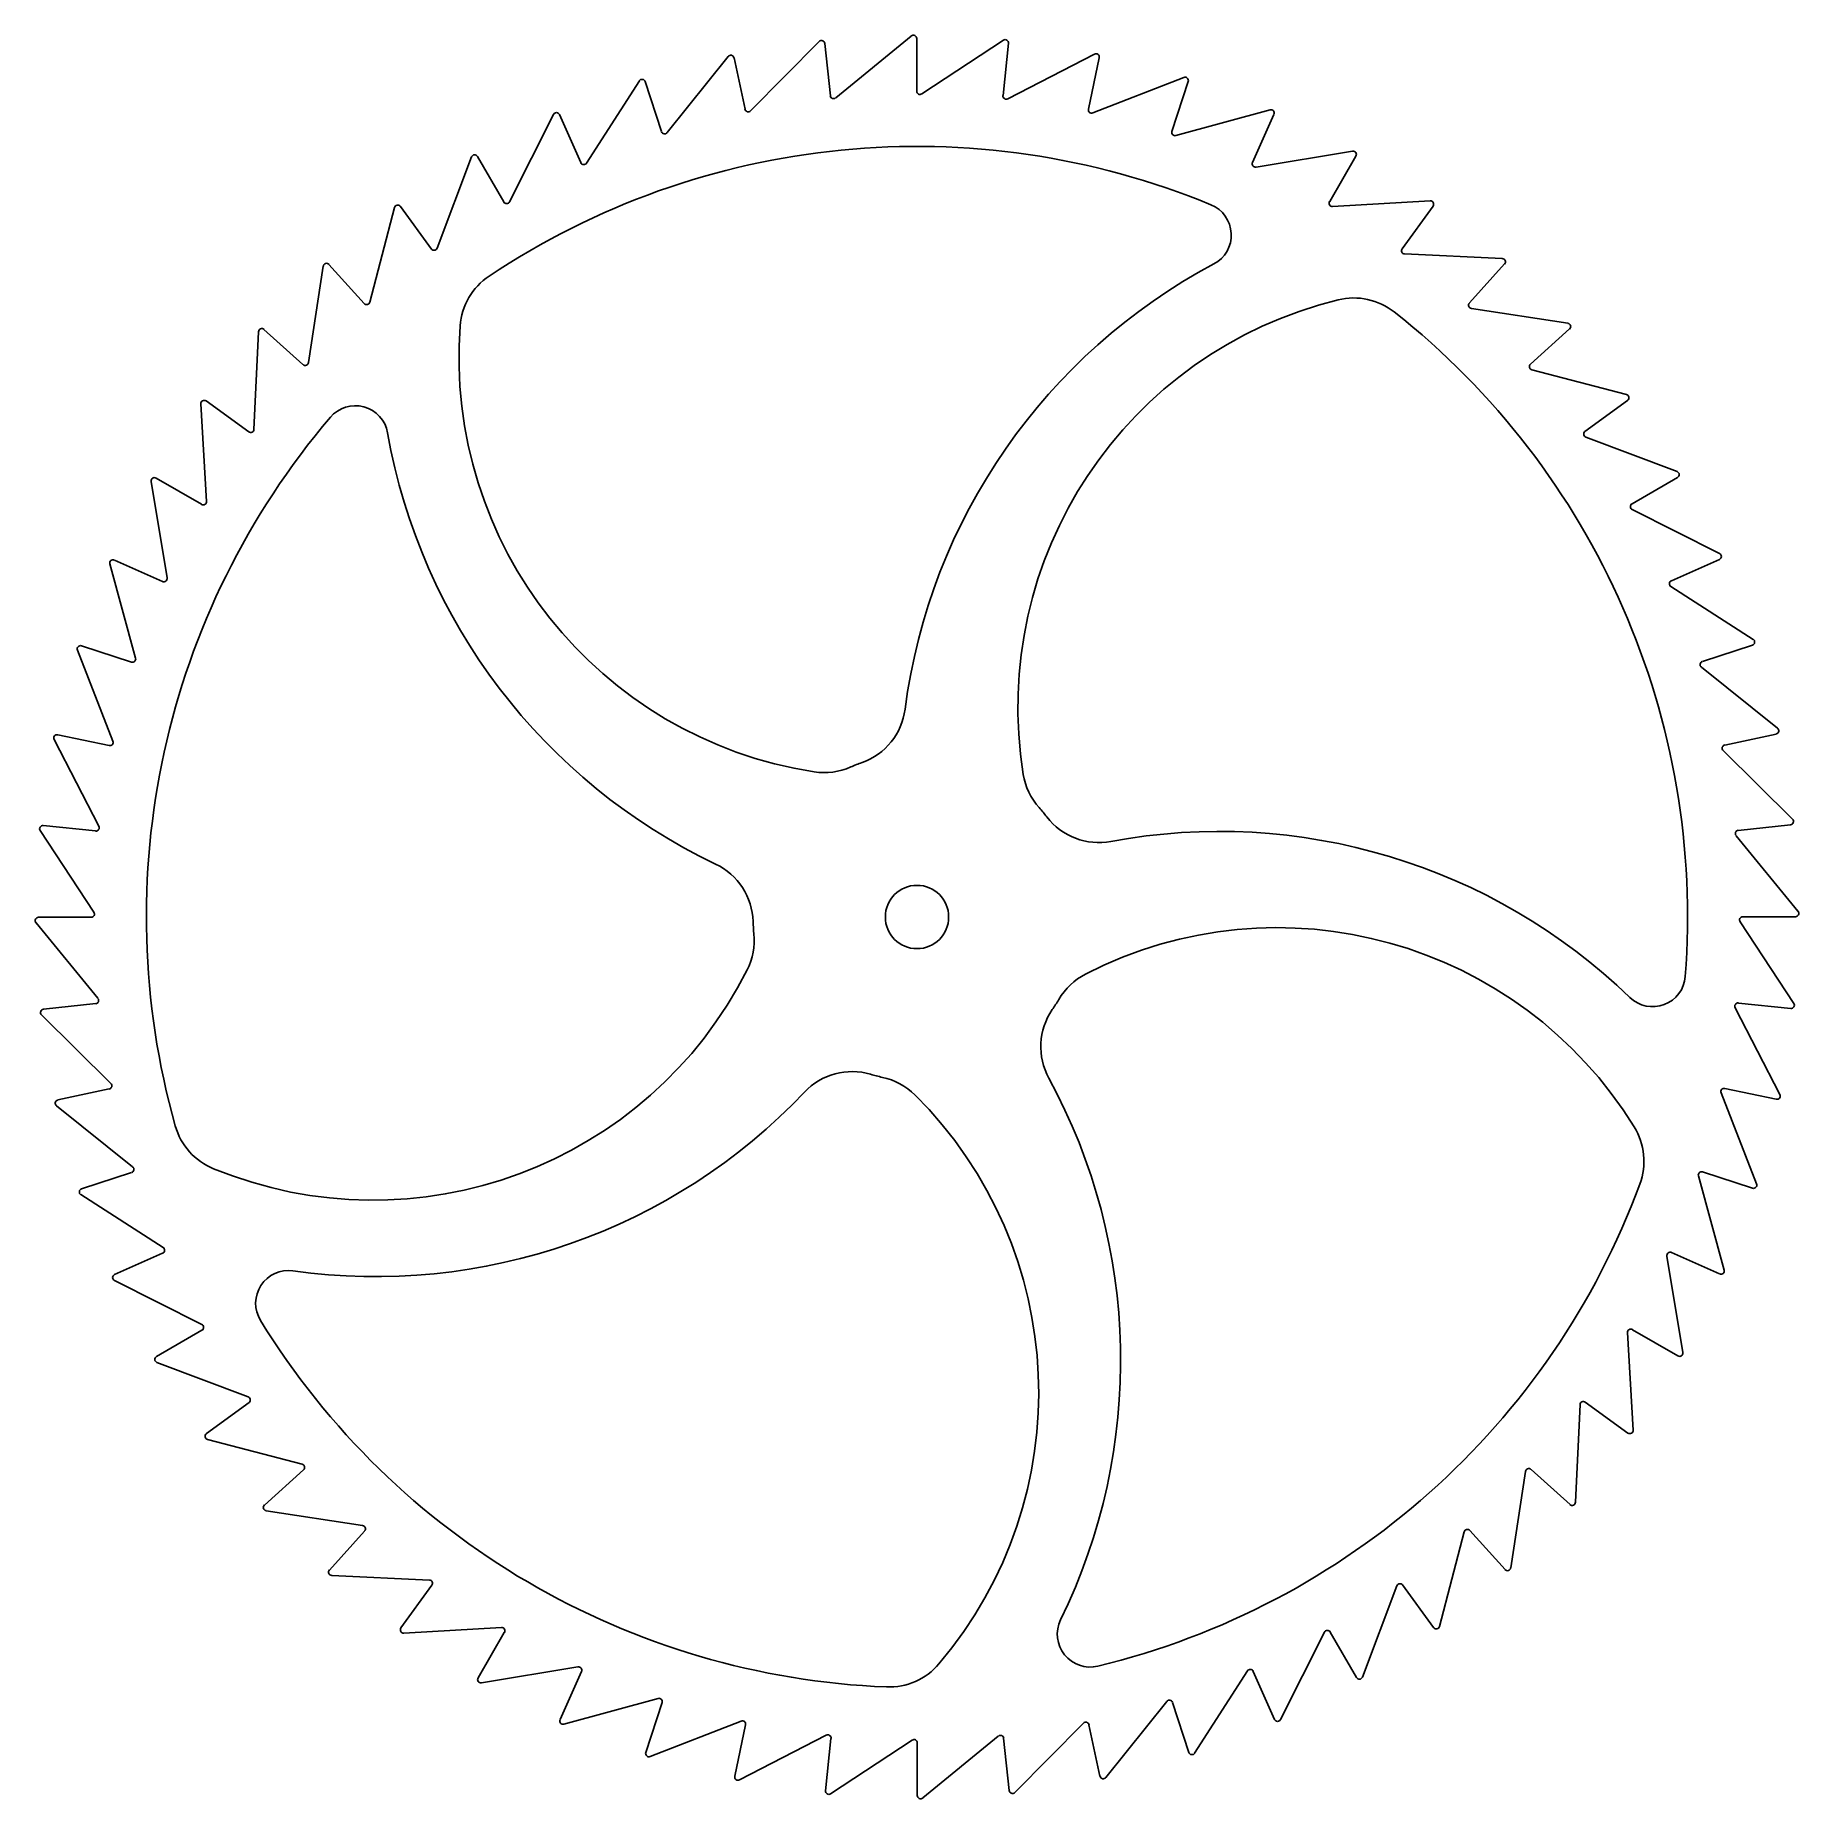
# Model space of a CAD drawing. Header units: millimetres. Extents: x -54 to 54, y -54 to 54.
import ezdxf

# ---------------------------------------------------------------- set-up
doc = ezdxf.new("R2010")
doc.units = ezdxf.units.MM
doc.layers.get('0').update_dxf_attribs({"linetype": 'CONTINUOUS'})

msp = doc.modelspace()

# ---------------------------------------------------------------- linework, layer by layer
for p, q in [((-5.96, 53.4), (-10.15, 49.17)), ((-5.28, 50.09), (-5.62, 53.28)), ((-0.35, 53.73), (-4.96, 49.96)), ((-0.02, 50.37), (-0.02, 53.58)), ((5.27, 53.47), (0.29, 50.2)), ((5.25, 50.1), (5.58, 53.29)), ((-11.51, 52.49), (-15.24, 47.84)), ((-10.49, 49.27), (-11.16, 52.4)), ((10.83, 52.63), (5.54, 49.9)), ((10.45, 49.27), (11.12, 52.41)), ((-16.93, 51), (-20.15, 45.98)), ((-15.58, 47.9), (-16.58, 50.95)), ((16.27, 51.21), (10.72, 49.05)), ((15.55, 47.91), (16.54, 50.96)), ((-22.17, 48.95), (-24.85, 43.62)), ((-20.51, 46.01), (-21.81, 48.94)), ((21.54, 49.23), (15.79, 47.66)), ((20.47, 46.02), (21.77, 48.95)), ((-27.17, 46.36), (-29.27, 40.79)), ((-25.2, 43.61), (-26.81, 46.39)), ((26.57, 46.71), (20.68, 45.74)), ((25.17, 43.63), (26.77, 46.41)), ((-31.86, 43.27), (-33.38, 37.5)), ((-29.62, 40.74), (-31.51, 43.33)), ((31.3, 43.67), (25.35, 43.33)), ((29.59, 40.76), (31.48, 43.36)), ((-33.72, 37.42), (-35.87, 39.8)), ((35.7, 40.16), (29.74, 40.44)), ((33.69, 37.45), (35.84, 39.83)), ((-36.21, 39.7), (-37.11, 33.81)), ((39.7, 36.21), (33.81, 37.11)), ((-40.16, 35.7), (-40.44, 29.74)), ((-37.45, 33.69), (-39.83, 35.84)), ((37.42, 33.72), (39.8, 35.87)), ((43.27, 31.86), (37.5, 33.38)), ((-43.67, 31.3), (-43.33, 25.35)), ((-40.76, 29.59), (-43.36, 31.48)), ((40.74, 29.62), (43.33, 31.51)), ((46.36, 27.17), (40.79, 29.27)), ((-46.71, 26.57), (-45.74, 20.68)), ((-43.63, 25.17), (-46.41, 26.77)), ((43.61, 25.2), (46.39, 26.81)), ((48.95, 22.17), (43.62, 24.85)), ((-49.23, 21.54), (-47.66, 15.79)), ((-46.02, 20.47), (-48.95, 21.77)), ((46.01, 20.51), (48.94, 21.81)), ((51, 16.93), (45.98, 20.15)), ((-51.21, 16.27), (-49.05, 10.72)), ((-47.91, 15.55), (-50.96, 16.54)), ((47.9, 15.58), (50.95, 16.58)), ((52.49, 11.51), (47.84, 15.24)), ((-52.63, 10.83), (-49.9, 5.54)), ((-49.27, 10.45), (-52.41, 11.12)), ((49.27, 10.49), (52.4, 11.16)), ((53.4, 5.96), (49.17, 10.15)), ((-50.1, 5.25), (-53.29, 5.58)), ((50.09, 5.28), (53.28, 5.62)), ((-53.47, 5.27), (-50.2, 0.29)), ((53.73, 0.35), (49.96, 4.96)), ((50.37, 0.02), (53.58, 0.02)), ((-53.73, -0.35), (-49.96, -4.96)), ((-50.37, -0.02), (-53.58, -0.02)), ((53.47, -5.27), (50.2, -0.29)), ((-50.09, -5.28), (-53.28, -5.62)), ((50.1, -5.25), (53.29, -5.58)), ((-53.4, -5.96), (-49.17, -10.15)), ((52.63, -10.83), (49.9, -5.54)), ((-49.27, -10.49), (-52.4, -11.16)), ((51.21, -16.27), (49.05, -10.72)), ((49.27, -10.45), (52.41, -11.12)), ((-52.49, -11.51), (-47.84, -15.24)), ((-47.9, -15.58), (-50.95, -16.58)), ((49.23, -21.54), (47.66, -15.79)), ((47.91, -15.55), (50.96, -16.54)), ((-51, -16.93), (-45.98, -20.15)), ((-46.01, -20.51), (-48.94, -21.81)), ((46.71, -26.57), (45.74, -20.68)), ((46.02, -20.47), (48.95, -21.77)), ((-48.95, -22.17), (-43.62, -24.85)), ((-43.61, -25.2), (-46.39, -26.81)), ((43.67, -31.3), (43.33, -25.35)), ((43.63, -25.17), (46.41, -26.77)), ((-46.36, -27.17), (-40.79, -29.27)), ((-40.74, -29.62), (-43.33, -31.51)), ((40.16, -35.7), (40.44, -29.74)), ((40.76, -29.59), (43.36, -31.48)), ((-43.27, -31.86), (-37.5, -33.38)), ((-37.42, -33.72), (-39.8, -35.87)), ((36.21, -39.7), (37.11, -33.81)), ((37.45, -33.69), (39.83, -35.84)), ((-39.7, -36.21), (-33.81, -37.11)), ((-33.69, -37.45), (-35.84, -39.83)), ((31.86, -43.27), (33.38, -37.5)), ((33.72, -37.42), (35.87, -39.8)), ((-35.7, -40.16), (-29.74, -40.44)), ((-29.59, -40.76), (-31.48, -43.36)), ((27.17, -46.36), (29.27, -40.79)), ((29.62, -40.74), (31.51, -43.33)), ((-31.3, -43.67), (-25.35, -43.33)), ((-25.17, -43.63), (-26.77, -46.41)), ((22.17, -48.95), (24.85, -43.62)), ((25.2, -43.61), (26.81, -46.39)), ((-26.57, -46.71), (-20.68, -45.74)), ((-20.47, -46.02), (-21.77, -48.95)), ((16.93, -51), (20.15, -45.98)), ((20.51, -46.01), (21.81, -48.94)), ((-21.54, -49.23), (-15.79, -47.66)), ((-15.55, -47.91), (-16.54, -50.96)), ((11.51, -52.49), (15.24, -47.84)), ((15.58, -47.9), (16.58, -50.95)), ((-16.27, -51.21), (-10.72, -49.05)), ((-10.45, -49.27), (-11.12, -52.41)), ((5.96, -53.4), (10.15, -49.17)), ((10.49, -49.27), (11.16, -52.4)), ((-10.83, -52.63), (-5.54, -49.9)), ((-5.25, -50.1), (-5.58, -53.29)), ((-5.27, -53.47), (-0.29, -50.2)), ((0.02, -50.37), (0.02, -53.58)), ((0.35, -53.73), (4.96, -49.96)), ((5.28, -50.09), (5.62, -53.28))]:
    msp.add_line(p, q)
for points in [[(17.93, 43.44, 0.250043), (-26.1, 39.09, 0.230622), (-27.86, 36.06, 0.391522), (-6.27, 8.85, 0.143351), (-4.04, 9.15, -0.018535), (-3.35, 9.42, 0.281912), (-0.73, 12.67, -0.242818), (18.11, 39.83, 0.634667)], [(46.86, -3.63, 0.250043), (29.11, 36.9, 0.230622), (25.69, 37.64, 0.391522), (6.48, 8.7, 0.143351), (7.45, 6.67, -0.018535), (7.92, 6.1, 0.281912), (11.83, 4.61, -0.242818), (43.48, -4.91, 0.634667)], [(-35.78, 30.48, 0.250043), (-45.24, -12.74, 0.230622), (-42.91, -15.35, 0.391522), (-10.36, -3.23, 0.143351), (-9.95, -1.02, -0.018535), (-10, -0.28, 0.281912), (-12.28, 3.23, -0.242818), (-32.29, 29.53, 0.634667)], [(11.03, -45.69, 0.250043), (44.09, -16.29, 0.230622), (43.74, -12.8, 0.391522), (10.28, -3.48, 0.143351), (8.65, -5.03, -0.018535), (8.25, -5.65, 0.281912), (8.04, -9.83, -0.242818), (8.76, -42.87, 0.634667)], [(1.34, -45.55, 0.391522), (-0.13, -10.85, 0.143351), (-2.11, -9.78, -0.018535), (-2.83, -9.59, 0.281912), (-6.86, -10.68, -0.242818), (-38.06, -21.58, 0.634667), (-40.04, -24.61, 0.250043), (-1.86, -46.96, 0.230622)]]:
    msp.add_lwpolyline(points, format="xyb", close=True)
msp.add_circle((0, 0), 1.93)
for centre, start, end in [((-5.82, 53.26), 6.0219, 135.2965), ((-0.22, 53.58), 0.0219, 129.2965), ((5.38, 53.31), -5.9781, 123.2965), ((-11.36, 52.36), 12.0219, 141.2965), ((10.92, 52.45), -11.9781, 117.2965), ((-16.77, 50.89), 18.0219, 147.2965), ((16.35, 51.02), -17.9781, 111.2965), ((-5.09, 50.11), 186.0219, 309.2965), ((0.18, 50.37), 180.0219, 303.2965), ((5.44, 50.08), 174.0219, 297.2965), ((-21.99, 48.86), 24.0219, 153.2965), ((-10.3, 49.31), 192.0219, 315.2965), ((10.65, 49.23), 168.0219, 291.2965), ((21.59, 49.04), -23.9781, 105.2965), ((-15.39, 47.96), 198.0219, 321.2965), ((15.74, 47.85), 162.0219, 285.2965), ((-26.98, 46.29), 30.0219, 159.2965), ((26.6, 46.51), -29.9781, 99.2965), ((-20.32, 46.09), 204.0219, 327.2965), ((20.65, 45.94), 156.0219, 279.2965), ((-31.67, 43.22), 36.0219, 165.2965), ((-25.03, 43.71), 210.0219, 333.2965), ((25.34, 43.53), 150.0219, 273.2965), ((31.31, 43.48), -35.9781, 93.2965), ((-36.01, 39.67), 42.0219, 171.2965), ((-29.46, 40.86), 216.0219, 339.2965), ((29.75, 40.64), 144.0219, 267.2965), ((35.69, 39.96), -41.9781, 87.2965), ((-33.57, 37.55), 222.0219, 345.2965), ((33.84, 37.31), 138.0219, 261.2965), ((-39.96, 35.69), 48.0219, 177.2965), ((39.67, 36.01), -47.9781, 81.2965), ((-37.31, 33.84), 228.0219, 351.2965), ((37.55, 33.57), 132.0219, 255.2965), ((-43.48, 31.31), 54.0219, 183.2965), ((43.22, 31.67), -53.9781, 75.2965), ((-40.64, 29.75), 234.0219, 357.2965), ((40.86, 29.46), 126.0219, 249.2965), ((46.29, 26.98), -59.9781, 69.2965), ((-46.51, 26.6), 60.0219, 189.2965), ((-43.53, 25.34), -119.9781, 3.2965), ((43.71, 25.03), 120.0219, 243.2965), ((-49.04, 21.59), 66.0219, 195.2965), ((48.86, 21.99), -65.9781, 63.2965), ((-45.94, 20.65), -113.9781, 9.2965), ((46.09, 20.32), 114.0219, 237.2965), ((-51.02, 16.35), 72.0219, 201.2965), ((50.89, 16.77), -71.9781, 57.2965), ((-47.85, 15.74), -107.9781, 15.2965), ((47.96, 15.39), 108.0219, 231.2965), ((-52.45, 10.92), 78.0219, 207.2965), ((52.36, 11.36), -77.9781, 51.2965), ((-49.23, 10.65), -101.9781, 21.2965), ((49.31, 10.3), 102.0219, 225.2965), ((-53.31, 5.38), 84.0219, 213.2965), ((-50.08, 5.44), -95.9781, 27.2965), ((53.26, 5.82), -83.9781, 45.2965), ((50.11, 5.09), 96.0219, 219.2965), ((-50.37, 0.18), -89.9781, 33.2965), ((50.37, -0.18), 90.0219, 213.2965), ((53.58, 0.22), -89.9781, 39.2965), ((-53.58, -0.22), 90.0219, 219.2965), ((-50.11, -5.09), -83.9781, 39.2965), ((50.08, -5.44), 84.0219, 207.2965), ((53.31, -5.38), -95.9781, 33.2965), ((-53.26, -5.82), 96.0219, 225.2965), ((-49.31, -10.3), -77.9781, 45.2965), ((49.23, -10.65), 78.0219, 201.2965), ((-52.36, -11.36), 102.0219, 231.2965), ((52.45, -10.92), -101.9781, 27.2965), ((-47.96, -15.39), -71.9781, 51.2965), ((47.85, -15.74), 72.0219, 195.2965), ((-50.89, -16.77), 108.0219, 237.2965), ((51.02, -16.35), -107.9781, 21.2965), ((-46.09, -20.32), -65.9781, 57.2965), ((45.94, -20.65), 66.0219, 189.2965), ((-48.86, -21.99), 114.0219, 243.2965), ((49.04, -21.59), -113.9781, 15.2965), ((-43.71, -25.03), -59.9781, 63.2965), ((43.53, -25.34), 60.0219, 183.2965), ((-46.29, -26.98), 120.0219, 249.2965), ((46.51, -26.6), -119.9781, 9.2965), ((-40.86, -29.46), -53.9781, 69.2965), ((40.64, -29.75), 54.0219, 177.2965), ((-43.22, -31.67), 126.0219, 255.2965), ((43.48, -31.31), -125.9781, 3.2965), ((-37.55, -33.57), -47.9781, 75.2965), ((37.31, -33.84), 48.0219, 171.2965), ((-39.67, -36.01), 132.0219, 261.2965), ((39.96, -35.69), 228.0219, 357.2965), ((-33.84, -37.31), -41.9781, 81.2965), ((33.57, -37.55), 42.0219, 165.2965), ((36.01, -39.67), 222.0219, 351.2965), ((-35.69, -39.96), 138.0219, 267.2965), ((-29.75, -40.64), -35.9781, 87.2965), ((29.46, -40.86), 36.0219, 159.2965), ((-31.31, -43.48), 144.0219, 273.2965), ((-25.34, -43.53), -29.9781, 93.2965), ((25.03, -43.71), 30.0219, 153.2965), ((31.67, -43.22), 216.0219, 345.2965), ((-20.65, -45.94), -23.9781, 99.2965), ((20.32, -46.09), 24.0219, 147.2965), ((-26.6, -46.51), 150.0219, 279.2965), ((26.98, -46.29), 210.0219, 339.2965), ((-15.74, -47.85), -17.9781, 105.2965), ((15.39, -47.96), 18.0219, 141.2965), ((-21.59, -49.04), 156.0219, 285.2965), ((-10.65, -49.23), -11.9781, 111.2965), ((10.3, -49.31), 12.0219, 135.2965), ((21.99, -48.86), 204.0219, 333.2965), ((-5.44, -50.08), -5.9781, 117.2965), ((-0.18, -50.37), 0.0219, 123.2965), ((5.09, -50.11), 6.0219, 129.2965), ((-16.35, -51.02), 162.0219, 291.2965), ((16.77, -50.89), 198.0219, 327.2965), ((-10.92, -52.45), 168.0219, 297.2965), ((11.36, -52.36), 192.0219, 321.2965), ((-5.38, -53.31), 174.0219, 303.2965), ((0.22, -53.58), 180.0219, 309.2965), ((5.82, -53.26), 186.0219, 315.2965)]:
    msp.add_arc(centre, 0.2, start, end)

doc.saveas('drawing.dxf')
